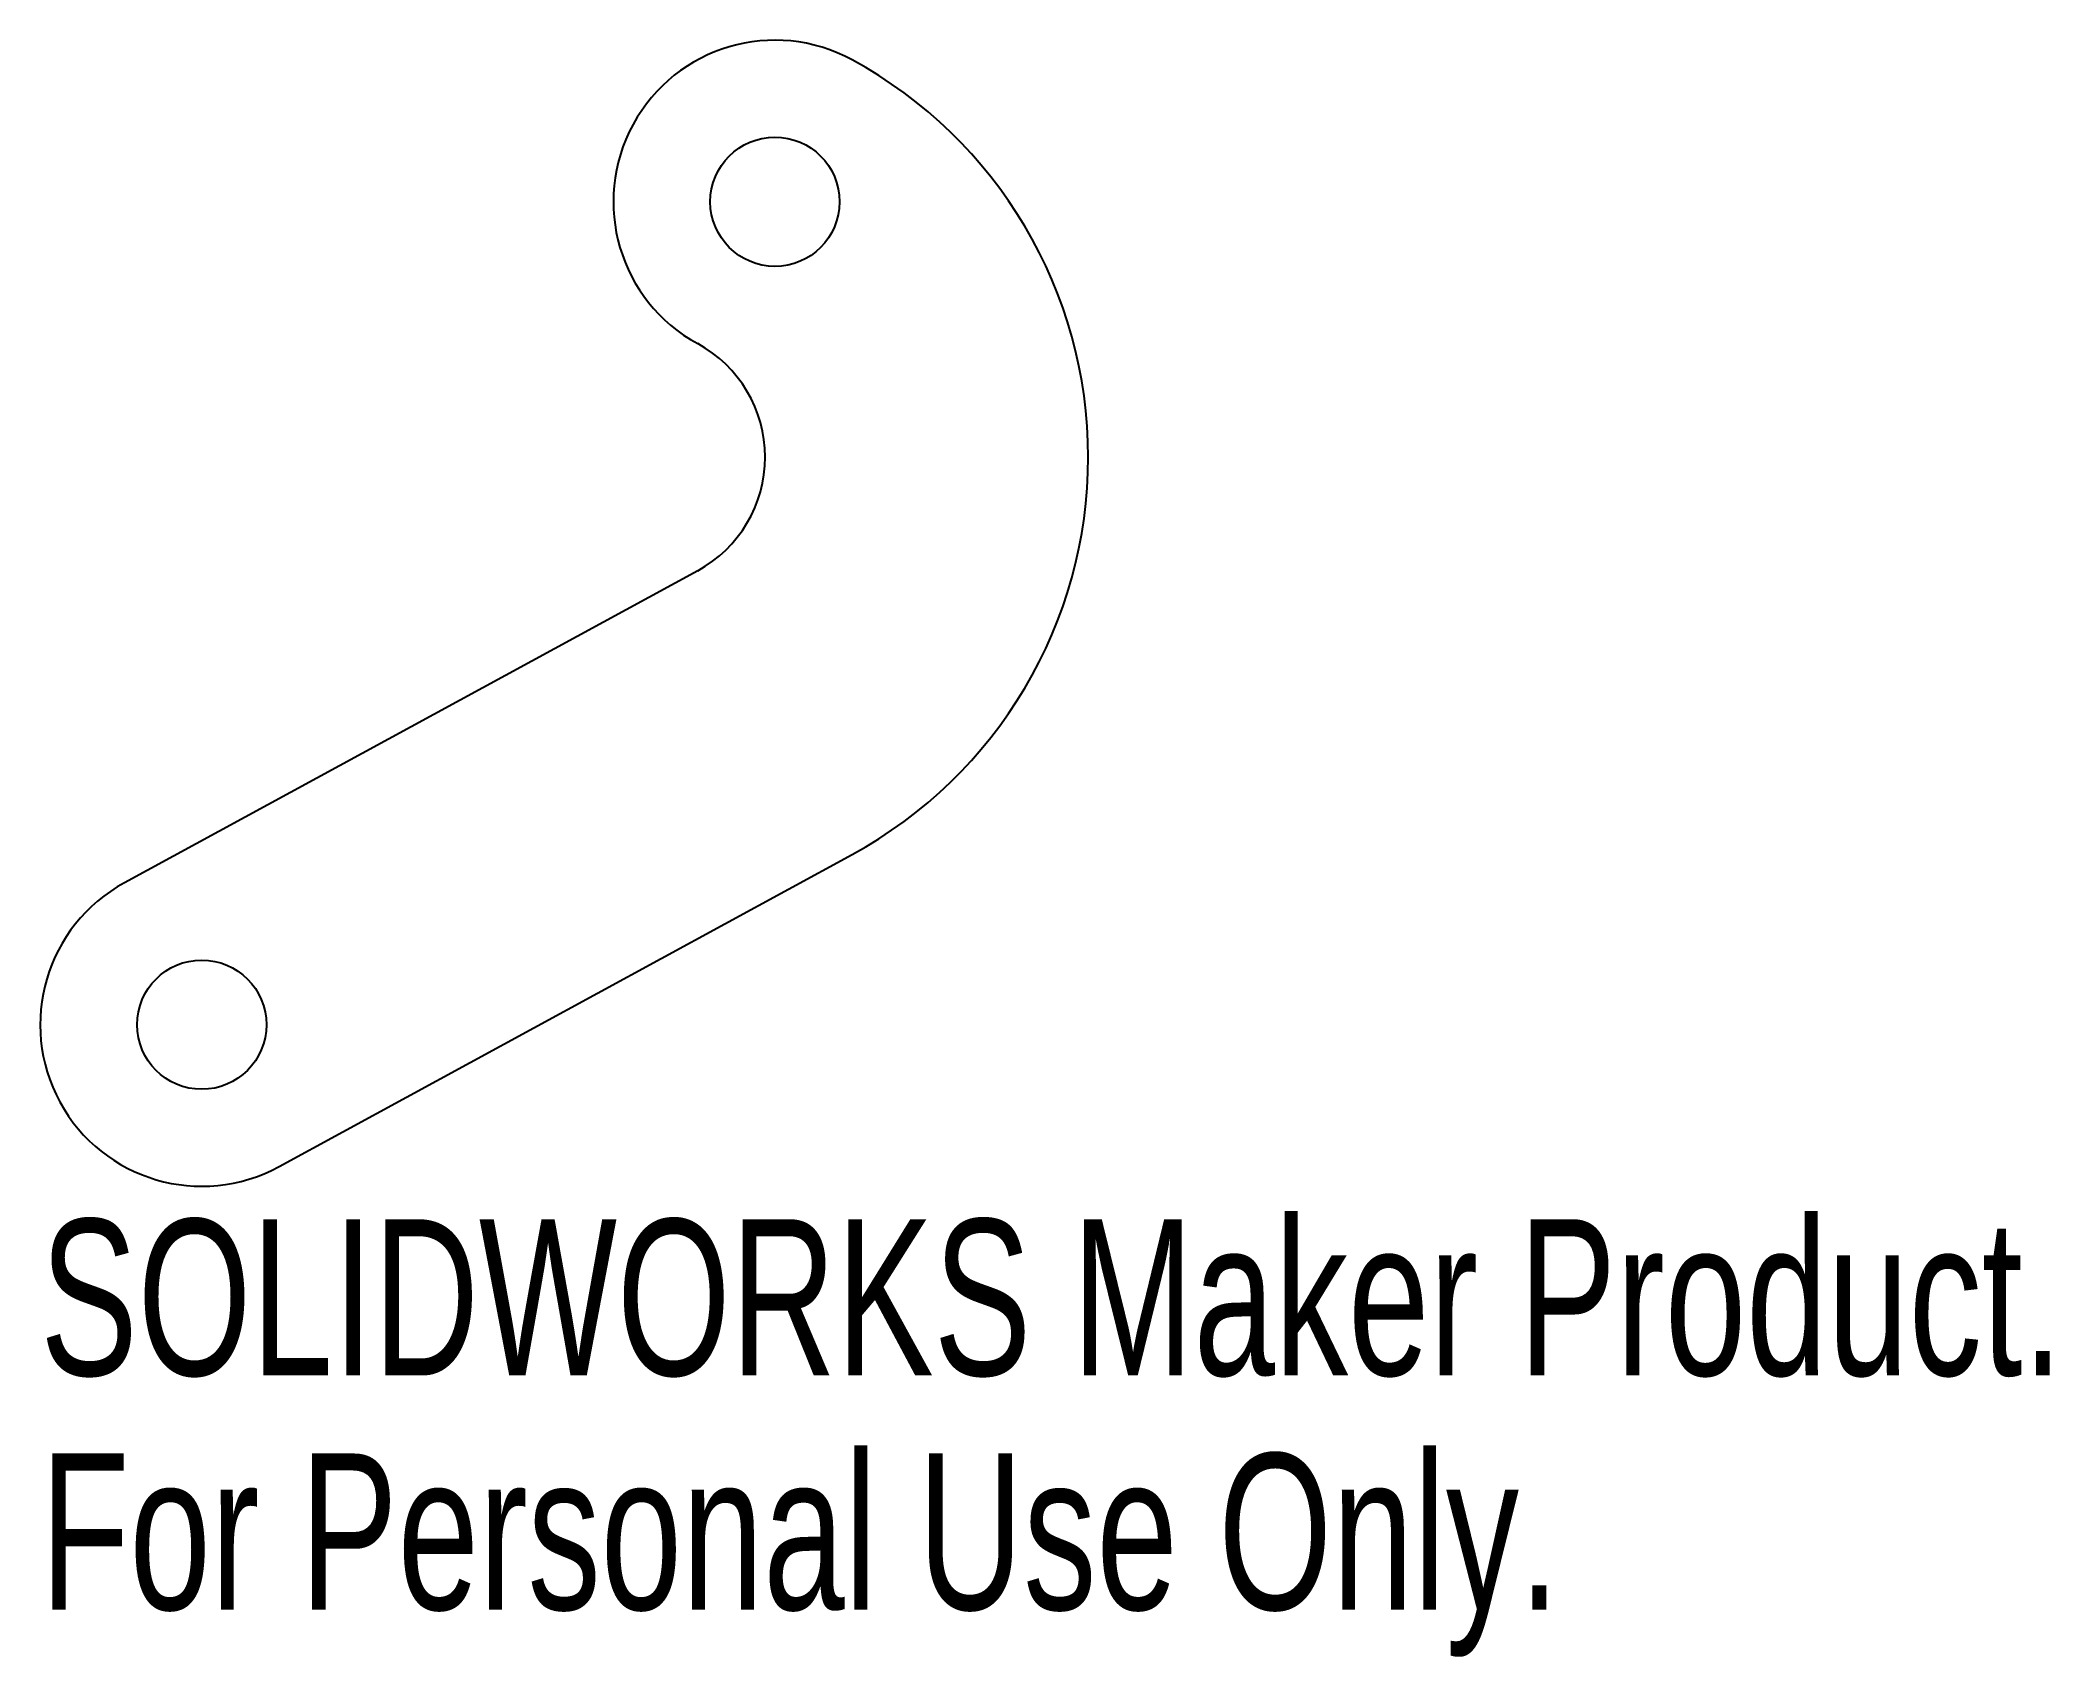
# Model space of a CAD drawing. Header units: millimetres. Extents: x 4.6 to 66.8, y -37.1 to 12.9.
import ezdxf

# ---------------------------------------------------------------- set-up
doc = ezdxf.new("R2010")
doc.units = ezdxf.units.MM
doc.styles.add('SLDTEXTSTYLE0', font='TXT', dxfattribs={"width": 0.7})

msp = doc.modelspace()

# ---------------------------------------------------------------- linework, layer by layer
at = {"color": 7, "linetype": 'Continuous', "lineweight": 25}
for p, q in [((24.913, -3.513), (7.174, -13.173)), ((11.957, -21.955), (29.696, -12.295))]:
    msp.add_line(p, q, dxfattribs=at)
for centre in [(27.304, 7.904), (9.565, -17.564)]:
    msp.add_circle(centre, 2, dxfattribs=at)
for centre, radius, start, end in [((27.304, 7.904), 5, 61.42812, 241.42812), ((23, 0), 14, 298.57188, 61.42812), ((23, 0), 4, 298.57188, 61.42812), ((9.565, -17.564), 5, 118.57188, 298.57188)]:
    msp.add_arc(centre, radius, start, end, dxfattribs=at)

# ---------------------------------------------------------------- texts
at = {"color": 7, "linetype": 'Continuous', "char_height": 4.83362, "attachment_point": 1, "style": 'SLDTEXTSTYLE0'}
for s, insert in [('SOLIDWORKS Maker Product.', (4.565, -23.584)), ('For Personal Use Only.', (4.565, -30.834))]:
    msp.add_mtext(s, dxfattribs=dict(at, insert=insert))

doc.saveas('drawing.dxf')
